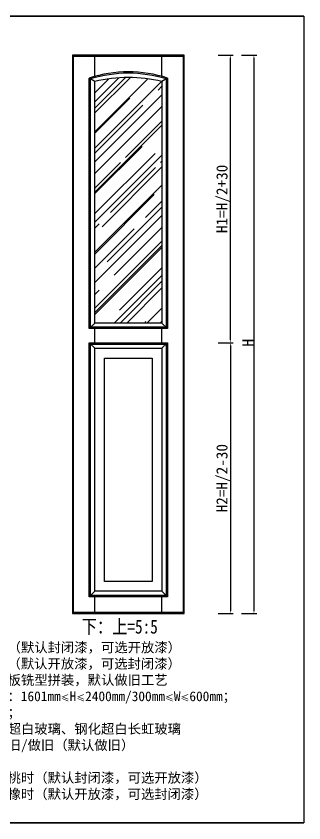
# Model space of a CAD drawing. Header units: millimetres. Extents: x 85186 to 129000, y -77269 to -36327.
# Drawn here: x 98760 to 99789, y -64275 to -61386 of the extents above; entities that cross this region are included whole.
import ezdxf

# ---------------------------------------------------------------- set-up
doc = ezdxf.new("R2010")
doc.units = ezdxf.units.MM
doc.layers.add('主色线', color=29, linetype='Continuous', lineweight=5)
doc.styles.get("Standard").update_dxf_attribs({"font": 'SimSun.ttf'})
doc.styles.add('ZB_宋体', font='SimSun.ttf')
doc.styles.add('宋体', font='SimSun.ttf', dxfattribs={"width": 0.8})
doc.dimstyles.new('客来福标注小', dxfattribs={"dimscale": 20, "dimtxt": 2, "dimasz": 0.5, "dimexe": 0.5, "dimexo": 0, "dimgap": 0.05, "dimtad": 1, "dimdec": 0, "dimzin": 0, "dimdsep": 46, "dimtxsty": 'Standard', "dimcen": 0, "dimclrd": 256, "dimclre": 256, "dimclrt": 256, "dimadec": 0, "dimazin": 0, "dimtfac": 1, "dimtdec": 0, "dimtofl": 0, "dimtmove": 1, "dimatfit": 3, "dimfxl": 2.2, "dimfxlon": 1, "dimtolj": 1, "dimtzin": 0, "dimarcsym": 0})

# ---------------------------------------------------------------- blocks, each defined once
blk = doc.blocks.new('*D3411')
at = {"lineweight": -2, "transparency": 16777216}
for p, q in [((99566.4, -61525.5), (99620.4, -61525.5)), ((99610.4, -61535.5), (99610.4, -63515.5)), ((99566.4, -63525.5), (99620.4, -63525.5))]:
    blk.add_line(p, q, dxfattribs=at)
at = {"transparency": 16777216}
for points in [[(99608.8, -61535.5), (99612.1, -61535.5), (99610.4, -61525.5)], [(99608.8, -63515.5), (99612.1, -63515.5), (99610.4, -63525.5)]]:
    blk.add_solid(points, dxfattribs=at)
at = {"layer": 'Defpoints', "color": 0, "transparency": 16777216}
for p in [(99500, -61525.5), (99500, -63525.5), (99610.4, -63525.5)]:
    blk.add_point(p, dxfattribs=at)
at = {"transparency": 16777216, "insert": (99589.4, -62555.5), "char_height": 40, "attachment_point": 5, "rotation": 90, "style": 'ZB_宋体'}
blk.add_mtext('\\A1;H', dxfattribs=at)
blk = doc.blocks.new('*D3412')
at = {"lineweight": -2, "transparency": 16777216}
for p, q in [((99482.1, -62555.5), (99536.1, -62555.5)), ((99526.1, -62565.5), (99526.1, -63515.5)), ((99482.1, -63525.5), (99536.1, -63525.5))]:
    blk.add_line(p, q, dxfattribs=at)
at = {"transparency": 16777216}
for points in [[(99524.4, -62565.5), (99527.8, -62565.5), (99526.1, -62555.5)], [(99524.4, -63515.5), (99527.8, -63515.5), (99526.1, -63525.5)]]:
    blk.add_solid(points, dxfattribs=at)
at = {"layer": 'Defpoints', "color": 0, "transparency": 16777216}
for p in [(99395.6, -62555.5), (99455.6, -63525.5), (99526.1, -63525.5)]:
    blk.add_point(p, dxfattribs=at)
at = {"transparency": 16777216, "insert": (99500.7, -63040.5), "char_height": 40, "attachment_point": 5, "rotation": 90, "style": 'ZB_宋体'}
blk.add_mtext('\\A1;H2=H/2-30', dxfattribs=at)
blk = doc.blocks.new('*D3413')
at = {"lineweight": -2, "transparency": 16777216}
for p, q in [((99482.1, -61525.5), (99536.1, -61525.5)), ((99526.1, -62545.5), (99526.1, -61535.5)), ((99482.1, -62555.5), (99536.1, -62555.5))]:
    blk.add_line(p, q, dxfattribs=at)
at = {"transparency": 16777216}
for points in [[(99524.4, -61535.5), (99527.8, -61535.5), (99526.1, -61525.5)], [(99524.4, -62545.5), (99527.8, -62545.5), (99526.1, -62555.5)]]:
    blk.add_solid(points, dxfattribs=at)
at = {"layer": 'Defpoints', "color": 0, "transparency": 16777216}
for p in [(99395.6, -61525.5), (99526.1, -61525.5), (99395.6, -62555.5)]:
    blk.add_point(p, dxfattribs=at)
at = {"transparency": 16777216, "insert": (99500.7, -62040.5), "char_height": 40, "attachment_point": 5, "rotation": 90, "style": 'ZB_宋体'}
blk.add_mtext('\\A1;H1=H/2+30', dxfattribs=at)

msp = doc.modelspace()

# ---------------------------------------------------------------- hatches: boundary and pattern name
at = {"layer": '主色线'}
h = msp.add_hatch(dxfattribs=at)
h.set_pattern_fill('AR-RROOF', color=4, scale=3, angle=45, style=0)
h.set_pattern_definition([(45, (-31503.86, -108182.52), (64.657844, 172.420918), [1143, -152.4, 381, -76.2]), (45, (-31459.13, -108083.92), (-125.54398, 17.78091), [228.6, -25.146, 457.2, -57.15]), (45, (-31522.715, -108109.78), (244.083361, 316.28462), [609.6, -106.68, 304.8, -76.2])])
edge = h.paths.add_edge_path()
edge.add_arc((99161.058, -62092.951), 487.5, 75.749967, 104.250033)
edge.add_line((99041.058, -61620.451), (99041.058, -62485.094))
edge.add_line((99041.058, -62485.094), (99281.058, -62485.094))
edge.add_line((99281.058, -62485.094), (99281.058, -61620.451))

# ---------------------------------------------------------------- linework, layer by layer
at = {"color": 0}
for p, q in [((99789.099, -61386.027), (96772.001, -61386.027)), ((96772.001, -61386.027), (99789.099, -61386.027)), ((99789.099, -61386.027), (96772.001, -61386.027))]:
    msp.add_line(p, q, dxfattribs=at)
for p, q in [((98081.884, -61386.027), (99227.016, -61386.027)), ((99227.016, -61386.027), (98413.346, -61386.027)), ((99789.099, -61386.027), (99227.016, -61386.027)), ((99789.099, -61386.027), (99227.016, -61386.027)), ((99021.058, -62505.094), (99021.058, -61608.007)), ((99301.058, -61608.007), (99301.058, -62505.094)), ((99041.058, -62485.094), (99041.058, -61620.451)), ((99281.058, -61620.451), (99281.058, -62485.094)), ((99301.058, -62505.094), (99021.058, -62505.094)), ((99281.058, -62485.094), (99041.058, -62485.094)), ((96772.001, -64274.721), (99789.099, -64274.721))]:
    msp.add_line(p, q)
msp.add_lwpolyline([(96772.001, -61386.027), (99789.099, -61386.027), (99789.099, -64274.721), (96772.001, -64274.721)], close=True, dxfattribs=at)
for points in [[(98961.058, -63525.451), (99361.058, -63525.451), (99361.058, -61525.451), (98961.058, -61525.451)], [(99021.058, -62555.451), (99301.058, -62555.451), (99301.058, -63465.451), (99021.058, -63465.451)], [(99041.058, -62575.451), (99281.058, -62575.451), (99281.058, -63445.451), (99041.058, -63445.451)], [(99076.058, -62610.451), (99246.058, -62610.451), (99246.058, -63410.451), (99076.058, -63410.451)]]:
    msp.add_lwpolyline(points, close=True)
for centre, radius, start, end in [((99161.058, -62031.209), 445.758, 71.695205, 108.304795), ((99161.058, -62092.951), 487.5, 75.749967, 104.250033)]:
    msp.add_arc(centre, radius, start, end)
at = {"layer": '主色线', "color": 250, "lineweight": -3}
for p, q in [((99041.058, -61601.907), (99041.058, -61529.4)), ((99281.058, -61601.907), (99281.058, -61529.4)), ((99041.058, -61620.451), (99021.058, -61608.007)), ((99026.058, -62500.094), (99026.058, -61611.118)), ((99301.058, -61608.007), (99281.058, -61620.451)), ((99296.058, -61611.118), (99296.058, -62500.094)), ((99041.058, -62485.094), (99021.058, -62505.094)), ((99296.058, -62500.094), (99026.058, -62500.094)), ((99041.058, -62555.451), (99041.058, -62505.094)), ((99281.058, -62485.094), (99301.058, -62505.094)), ((99281.058, -62555.451), (99281.058, -62505.094)), ((99021.058, -62555.451), (99041.058, -62575.451)), ((99281.058, -62575.451), (99301.058, -62555.451)), ((99041.058, -63445.451), (99021.058, -63465.451)), ((99281.058, -63445.451), (99301.058, -63465.451)), ((99041.058, -63521.451), (99041.058, -63465.451)), ((99281.058, -63521.451), (99281.058, -63465.451))]:
    msp.add_line(p, q, dxfattribs=at)
for points in [[(98965.058, -61529.4), (99357.058, -61529.4), (99357.058, -63521.451), (98965.058, -63521.451)], [(99026.058, -62560.451), (99296.058, -62560.451), (99296.058, -63460.451), (99026.058, -63460.451)]]:
    msp.add_lwpolyline(points, close=True, dxfattribs=at)
msp.add_arc((99161.058, -62041.71), 451.259, 72.592642, 107.407358, dxfattribs=at)

# ---------------------------------------------------------------- texts
at = {"color": 0, "insert": (98993.975, -63547.104), "char_height": 50, "width": 365.74022, "attachment_point": 1, "style": '宋体'}
msp.add_mtext('下：上=5:5', dxfattribs=at)
at = {"lineweight": 25, "insert": (98394.666, -63628.862), "char_height": 35, "width": 1742.8594, "attachment_point": 1, "style": 'ZB_宋体'}
msp.add_mtext('基材：南美樱桃（默认封闭漆，可选开放漆）\\P      美国红橡（默认开放漆，可选封闭漆）\\P工艺：边框、芯板铣型拼装，默认做旧工艺\\P      加工尺寸：1601mm{\\H0.6667x;≤}H{\\H0.6667x;≤}2400mm/300mm{\\H0.6667x;≤\\H1.5x;W\\H0.6667x;≤\\H1.5x;600mm}；\\P拉手：明装拉手；\\P玻璃可选：钢化超白玻璃、钢化超白长虹玻璃\\P做旧可选：不做旧/做旧（默认做旧）\\P油漆工艺可选：\\P1.基材为南美樱桃时（默认封闭漆，可选开放漆）\\P2.基材为美国红橡时（默认开放漆，可选封闭漆）', dxfattribs=at)

# ---------------------------------------------------------------- dimensions: what is measured, and where the dimension line sits
at = {"color": 0}
for base, p2, text, picture, middle in [((99526.096, -61525.451), (99395.581, -61525.451), 'H1=H/2+30', '*D3413', (99500.738, -62040.451)), ((99526.096, -63525.451), (99455.581, -63525.451), 'H2=H/2-30', '*D3412', (99500.738, -63040.451))]:
    dim = msp.add_linear_dim(base=base, p1=(99395.581, -62555.451), p2=p2, angle=90, text=text, dimstyle='客来福标注小', override={"dimtxsty": 'ZB_宋体'}, dxfattribs=at)
    dim.commit()
    dim.dimension.update_dxf_attribs({"geometry": picture, "text_midpoint": middle})
dim = msp.add_linear_dim(base=(99610.449, -63525.451), p1=(99499.969, -61525.451), p2=(99499.969, -63525.451), angle=90, text='H', dimstyle='客来福标注小', override={"dimtxsty": 'ZB_宋体'}, dxfattribs=at)
dim.commit()
dim.dimension.update_dxf_attribs({"geometry": '*D3411', "text_midpoint": (99610.449, -62555.451), "dimtype": 160})

doc.saveas('drawing.dxf')
